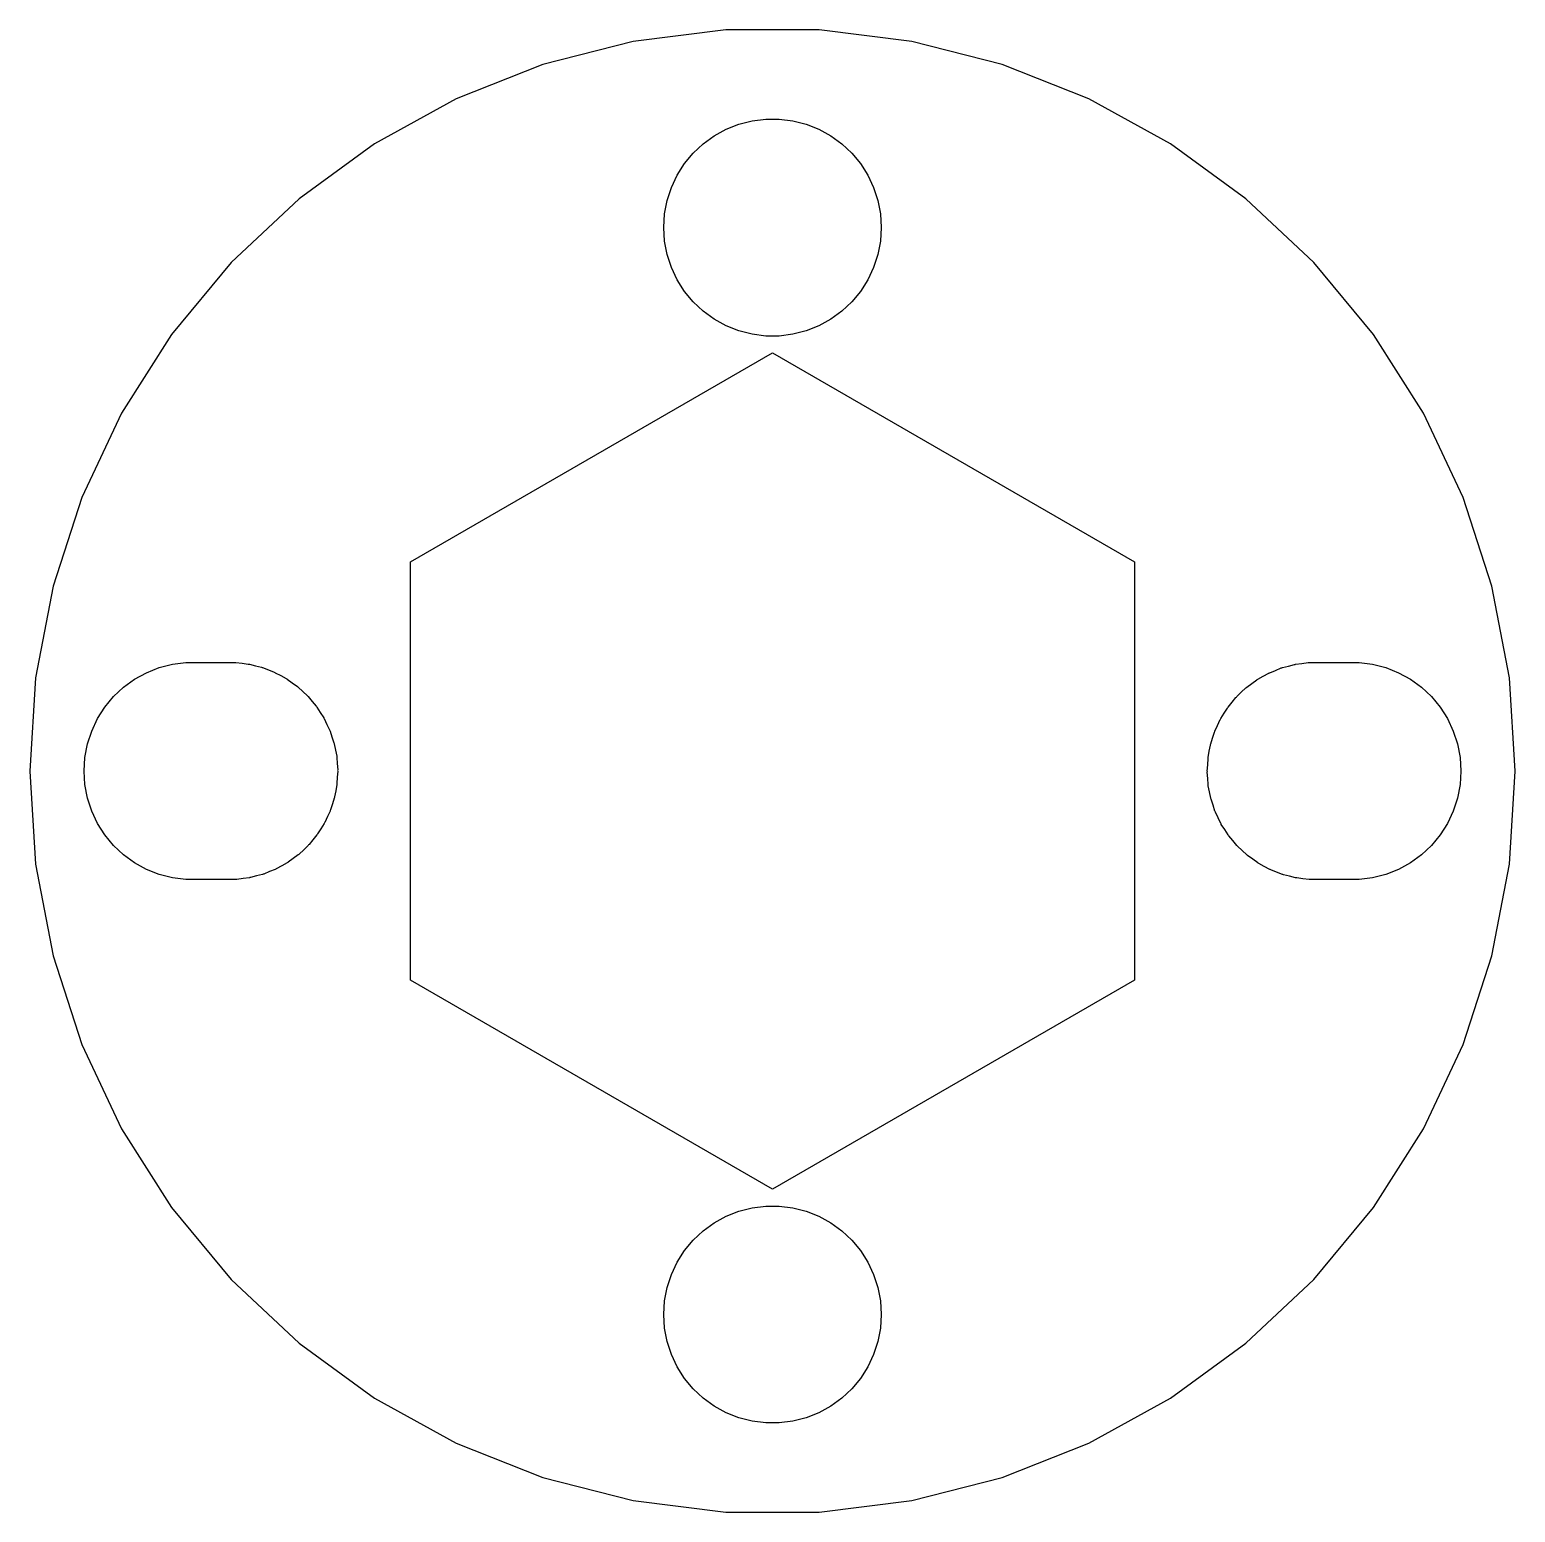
# Model space of a CAD drawing. Header units: metres. Extents: x -10 to 10, y -10 to 340.
# Drawn here: x -10.25 to 10.25, y 99.77 to 120.23 of the extents above; entities that cross this region are included whole.
import ezdxf

# ---------------------------------------------------------------- set-up
doc = ezdxf.new("R2010")
doc.units = ezdxf.units.M

msp = doc.modelspace()

# ---------------------------------------------------------------- linework, layer by layer
for p, q in [((-0.6436, 120.23), (-1.92065, 120.068)), ((0.6436, 120.23), (-0.6436, 120.23)), ((1.92065, 120.068), (0.6436, 120.23)), ((-1.92065, 120.068), (-3.16742, 119.748)), ((3.16742, 119.748), (1.92065, 120.068)), ((-3.16742, 119.748), (-4.36423, 119.274)), ((4.36423, 119.274), (3.16742, 119.748)), ((-4.36423, 119.274), (-5.49222, 118.654)), ((5.49222, 118.654), (4.36423, 119.274)), ((-0.638657, 118.857), (-0.463516, 118.927)), ((-0.463516, 118.927), (-0.281067, 118.973)), ((-0.281067, 118.973), (-0.094177, 118.997)), ((-0.094177, 118.997), (0.094177, 118.997)), ((0.094177, 118.997), (0.281067, 118.973)), ((0.281067, 118.973), (0.463516, 118.927)), ((0.463516, 118.927), (0.638657, 118.857)), ((-0.956131, 118.656), (-0.803726, 118.766)), ((-0.803726, 118.766), (-0.638657, 118.857)), ((0.638657, 118.857), (0.803726, 118.766)), ((0.803726, 118.766), (0.956131, 118.656)), ((-5.49222, 118.654), (-6.53358, 117.898)), ((-1.21352, 118.382), (-1.09344, 118.527)), ((-1.09344, 118.527), (-0.956131, 118.656)), ((0.956131, 118.656), (1.09344, 118.527)), ((1.09344, 118.527), (1.21352, 118.382)), ((6.53358, 117.898), (5.49222, 118.654)), ((-1.31445, 118.223), (-1.21352, 118.382)), ((1.21352, 118.382), (1.31445, 118.223)), ((-1.39465, 118.052), (-1.31445, 118.223)), ((1.31445, 118.223), (1.39465, 118.052)), ((-6.53358, 117.898), (-7.47192, 117.017)), ((-1.45287, 117.873), (-1.39465, 118.052)), ((1.39465, 118.052), (1.45287, 117.873)), ((7.47192, 117.017), (6.53358, 117.898)), ((-1.5, 117.5), (-1.48816, 117.688)), ((-1.48816, 117.688), (-1.45287, 117.873)), ((1.45287, 117.873), (1.48816, 117.688)), ((1.48816, 117.688), (1.5, 117.5)), ((-1.48816, 117.312), (-1.5, 117.5)), ((1.5, 117.5), (1.48816, 117.312)), ((-1.45287, 117.127), (-1.48816, 117.312)), ((1.48816, 117.312), (1.45287, 117.127)), ((-1.39465, 116.948), (-1.45287, 117.127)), ((1.45287, 117.127), (1.39465, 116.948)), ((-7.47192, 117.017), (-8.29242, 116.025)), ((-1.31445, 116.777), (-1.39465, 116.948)), ((1.39465, 116.948), (1.31445, 116.777)), ((8.29242, 116.025), (7.47192, 117.017)), ((-1.21352, 116.618), (-1.31445, 116.777)), ((1.31445, 116.777), (1.21352, 116.618)), ((-1.09344, 116.473), (-1.21352, 116.618)), ((-0.956131, 116.344), (-1.09344, 116.473)), ((1.09344, 116.473), (0.956131, 116.344)), ((1.21352, 116.618), (1.09344, 116.473)), ((-0.803726, 116.234), (-0.956131, 116.344)), ((0.956131, 116.344), (0.803726, 116.234)), ((-0.638657, 116.143), (-0.803726, 116.234)), ((-0.463516, 116.073), (-0.638657, 116.143)), ((-0.281067, 116.027), (-0.463516, 116.073)), ((0.463516, 116.073), (0.281067, 116.027)), ((0.638657, 116.143), (0.463516, 116.073)), ((0.803726, 116.234), (0.638657, 116.143)), ((-8.29242, 116.025), (-8.98213, 114.938)), ((-0.094177, 116.003), (-0.281067, 116.027)), ((0.094177, 116.003), (-0.094177, 116.003)), ((0.281067, 116.027), (0.094177, 116.003)), ((8.98213, 114.938), (8.29242, 116.025)), ((-4.99695, 112.885), (0, 115.77)), ((0, 115.77), (4.99695, 112.885)), ((-8.98213, 114.938), (-9.5302, 113.773)), ((9.5302, 113.773), (8.98213, 114.938)), ((-9.5302, 113.773), (-9.92796, 112.549)), ((9.92796, 112.549), (9.5302, 113.773)), ((-4.99695, 107.115), (-4.99695, 112.885)), ((4.99695, 112.885), (4.99695, 107.115)), ((-9.92796, 112.549), (-10.1692, 111.285)), ((10.1692, 111.285), (9.92796, 112.549)), ((-8.80373, 111.266), (-8.63866, 111.357)), ((-8.63866, 111.357), (-8.46352, 111.427)), ((-8.46352, 111.427), (-8.28107, 111.473)), ((-8.28107, 111.473), (-8.09418, 111.497)), ((-8.09418, 111.497), (-7.50784, 111.497)), ((-7.50784, 111.497), (-7.42149, 111.498)), ((-7.42149, 111.498), (-7.41368, 111.497)), ((-7.41368, 111.497), (-7.40581, 111.497)), ((-7.40581, 111.497), (-7.32011, 111.486)), ((-7.32011, 111.486), (-7.23436, 111.476)), ((-7.23436, 111.476), (-7.22673, 111.474)), ((-7.22673, 111.474), (-7.21892, 111.473)), ((-7.21892, 111.473), (-7.13528, 111.452)), ((-7.13528, 111.452), (-7.05144, 111.431)), ((-7.05144, 111.431), (-7.04408, 111.429)), ((-7.04408, 111.429), (-7.03647, 111.427)), ((-7.03647, 111.427), (-6.95621, 111.395)), ((-6.95621, 111.395), (-6.87556, 111.364)), ((-6.87556, 111.364), (-6.86864, 111.36)), ((-6.86864, 111.36), (-6.86133, 111.357)), ((-6.86133, 111.357), (-6.78569, 111.316)), ((-6.78569, 111.316), (-6.70956, 111.275)), ((6.7719, 111.308), (6.84715, 111.35)), ((6.84715, 111.35), (6.85443, 111.353)), ((6.85443, 111.353), (6.86133, 111.357)), ((6.86133, 111.357), (6.9416, 111.389)), ((6.9416, 111.389), (7.02156, 111.422)), ((7.02156, 111.422), (7.02914, 111.424)), ((7.02914, 111.424), (7.03647, 111.427)), ((7.03647, 111.427), (7.1201, 111.448)), ((7.1201, 111.448), (7.20351, 111.47)), ((7.20351, 111.47), (7.2113, 111.471)), ((7.2113, 111.471), (7.21892, 111.473)), ((7.21892, 111.473), (7.30457, 111.484)), ((7.30457, 111.484), (7.39014, 111.496)), ((7.39014, 111.496), (7.39801, 111.496)), ((7.39801, 111.496), (7.40581, 111.497)), ((7.40581, 111.497), (7.49214, 111.497)), ((7.49214, 111.497), (7.57849, 111.498)), ((7.57849, 111.498), (7.5863, 111.497)), ((7.5863, 111.497), (8.09418, 111.497)), ((8.09418, 111.497), (8.28107, 111.473)), ((8.28107, 111.473), (8.46352, 111.427)), ((8.46352, 111.427), (8.63866, 111.357)), ((8.63866, 111.357), (8.80373, 111.266)), ((-10.1692, 111.285), (-10.25, 110)), ((-9.09344, 111.027), (-8.95613, 111.156)), ((-8.95613, 111.156), (-8.80373, 111.266)), ((-6.70956, 111.275), (-6.70314, 111.27)), ((-6.70314, 111.27), (-6.69626, 111.266)), ((-6.69626, 111.266), (-6.62639, 111.216)), ((-6.62639, 111.216), (-6.55602, 111.166)), ((-6.55602, 111.166), (-6.55022, 111.16)), ((-6.55022, 111.16), (-6.54385, 111.156)), ((-6.54385, 111.156), (-6.48091, 111.097)), ((6.46948, 111.086), (6.5318, 111.146)), ((6.5318, 111.146), (6.53812, 111.15)), ((6.53812, 111.15), (6.54385, 111.156)), ((6.54385, 111.156), (6.61369, 111.206)), ((6.61369, 111.206), (6.68303, 111.258)), ((6.68303, 111.258), (6.6899, 111.262)), ((6.6899, 111.262), (6.69626, 111.266)), ((6.69626, 111.266), (6.7719, 111.308)), ((8.80373, 111.266), (8.95613, 111.156)), ((8.95613, 111.156), (9.09344, 111.027)), ((10.25, 110), (10.1692, 111.285)), ((-9.21352, 110.882), (-9.09344, 111.027)), ((-6.48091, 111.097), (-6.41736, 111.038)), ((-6.41736, 111.038), (-6.41228, 111.032)), ((-6.41228, 111.032), (-6.40654, 111.027)), ((-6.40654, 111.027), (-6.3515, 110.96)), ((-6.3515, 110.96), (-6.29576, 110.894)), ((6.28647, 110.882), (6.34151, 110.948)), ((6.34151, 110.948), (6.39584, 111.015)), ((6.39584, 111.015), (6.40152, 111.021)), ((6.40152, 111.021), (6.40654, 111.027)), ((6.40654, 111.027), (6.46948, 111.086)), ((9.09344, 111.027), (9.21352, 110.882)), ((-9.39465, 110.552), (-9.31445, 110.723)), ((-9.31445, 110.723), (-9.21352, 110.882)), ((-6.29576, 110.894), (-6.29149, 110.888)), ((-6.29149, 110.888), (-6.28647, 110.882)), ((-6.28647, 110.882), (-6.24017, 110.809)), ((-6.24017, 110.809), (-6.19318, 110.736)), ((-6.19318, 110.736), (-6.18976, 110.729)), ((-6.18976, 110.729), (-6.18553, 110.723)), ((-6.18553, 110.723), (-6.14876, 110.644)), ((6.14207, 110.63), (6.17804, 110.709)), ((6.17804, 110.709), (6.18217, 110.715)), ((6.18217, 110.715), (6.18553, 110.723)), ((6.18553, 110.723), (6.2318, 110.796)), ((6.2318, 110.796), (6.2773, 110.869)), ((6.2773, 110.869), (6.28226, 110.875)), ((6.28226, 110.875), (6.28647, 110.882)), ((9.21352, 110.882), (9.31445, 110.723)), ((9.31445, 110.723), (9.39465, 110.552)), ((-9.45287, 110.373), (-9.39465, 110.552)), ((-6.14876, 110.644), (-6.11119, 110.567)), ((-6.11119, 110.567), (-6.10867, 110.559)), ((-6.10867, 110.559), (-6.10533, 110.552)), ((-6.10533, 110.552), (-6.07864, 110.47)), ((6.07378, 110.455), (6.09962, 110.538)), ((6.09962, 110.538), (6.10291, 110.545)), ((6.10291, 110.545), (6.10533, 110.552)), ((6.10533, 110.552), (6.14207, 110.63)), ((9.39465, 110.552), (9.45287, 110.373)), ((-9.48816, 110.188), (-9.45287, 110.373)), ((-6.07864, 110.47), (-6.0511, 110.388)), ((-6.0511, 110.388), (-6.04955, 110.381)), ((-6.04955, 110.381), (-6.04712, 110.373)), ((-6.04712, 110.373), (-6.03093, 110.288)), ((6.028, 110.273), (6.04329, 110.358)), ((6.04329, 110.358), (6.04564, 110.365)), ((6.04564, 110.365), (6.04712, 110.373)), ((6.04712, 110.373), (6.07378, 110.455)), ((9.45287, 110.373), (9.48816, 110.188)), ((-9.5, 110), (-9.48816, 110.188)), ((-6.03093, 110.288), (-6.01387, 110.204)), ((-6.01387, 110.204), (-6.01329, 110.196)), ((-6.01329, 110.196), (-6.01183, 110.188)), ((-6.01183, 110.188), (-6.00639, 110.102)), ((-6.00639, 110.102), (-6.00008, 110.016)), ((6, 110), (6.00542, 110.086)), ((6.00542, 110.086), (6.00993, 110.172)), ((6.00993, 110.172), (6.01132, 110.18)), ((6.01132, 110.18), (6.01183, 110.188)), ((6.01183, 110.188), (6.028, 110.273)), ((9.48816, 110.188), (9.5, 110)), ((-10.25, 110), (-10.1692, 108.715)), ((-9.48816, 109.812), (-9.5, 110)), ((-6.00542, 109.914), (-6.00993, 109.828)), ((-6, 110), (-6.00542, 109.914)), ((-6.00008, 110.016), (-6.00049, 110.008)), ((-6.00049, 110.008), (-6, 110)), ((6.00049, 109.992), (6, 110)), ((6.00008, 109.984), (6.00049, 109.992)), ((6.00639, 109.898), (6.00008, 109.984)), ((6.01183, 109.812), (6.00639, 109.898)), ((9.5, 110), (9.48816, 109.812)), ((10.1692, 108.715), (10.25, 110)), ((-9.45287, 109.627), (-9.48816, 109.812)), ((-6.028, 109.727), (-6.04329, 109.642)), ((-6.01183, 109.812), (-6.028, 109.727)), ((-6.01132, 109.82), (-6.01183, 109.812)), ((-6.00993, 109.828), (-6.01132, 109.82)), ((6.01329, 109.804), (6.01183, 109.812)), ((6.01387, 109.796), (6.01329, 109.804)), ((6.03093, 109.712), (6.01387, 109.796)), ((6.04712, 109.627), (6.03093, 109.712)), ((9.48816, 109.812), (9.45287, 109.627)), ((-9.39465, 109.448), (-9.45287, 109.627)), ((-6.07378, 109.545), (-6.09962, 109.462)), ((-6.04712, 109.627), (-6.07378, 109.545)), ((-6.04564, 109.635), (-6.04712, 109.627)), ((-6.04329, 109.642), (-6.04564, 109.635)), ((6.04955, 109.619), (6.04712, 109.627)), ((6.0511, 109.612), (6.04955, 109.619)), ((6.07864, 109.53), (6.0511, 109.612)), ((6.10533, 109.448), (6.07864, 109.53)), ((9.45287, 109.627), (9.39465, 109.448)), ((-9.31445, 109.277), (-9.39465, 109.448)), ((-9.21352, 109.118), (-9.31445, 109.277)), ((-6.18553, 109.277), (-6.2318, 109.204)), ((-6.18217, 109.285), (-6.18553, 109.277)), ((-6.17804, 109.291), (-6.18217, 109.285)), ((-6.14207, 109.37), (-6.17804, 109.291)), ((-6.10533, 109.448), (-6.14207, 109.37)), ((-6.10291, 109.455), (-6.10533, 109.448)), ((-6.09962, 109.462), (-6.10291, 109.455)), ((6.10867, 109.441), (6.10533, 109.448)), ((6.11119, 109.433), (6.10867, 109.441)), ((6.14876, 109.356), (6.11119, 109.433)), ((6.18553, 109.277), (6.14876, 109.356)), ((6.18976, 109.271), (6.18553, 109.277)), ((6.19318, 109.264), (6.18976, 109.271)), ((9.31445, 109.277), (9.21352, 109.118)), ((9.39465, 109.448), (9.31445, 109.277)), ((-9.09344, 108.973), (-9.21352, 109.118)), ((-6.28647, 109.118), (-6.34151, 109.052)), ((-6.28226, 109.125), (-6.28647, 109.118)), ((-6.2773, 109.131), (-6.28226, 109.125)), ((-6.2318, 109.204), (-6.2773, 109.131)), ((6.24017, 109.191), (6.19318, 109.264)), ((6.28647, 109.118), (6.24017, 109.191)), ((6.29149, 109.112), (6.28647, 109.118)), ((6.29576, 109.106), (6.29149, 109.112)), ((6.3515, 109.04), (6.29576, 109.106)), ((9.21352, 109.118), (9.09344, 108.973)), ((-8.95613, 108.844), (-9.09344, 108.973)), ((-6.46948, 108.914), (-6.5318, 108.854)), ((-6.40654, 108.973), (-6.46948, 108.914)), ((-6.40152, 108.979), (-6.40654, 108.973)), ((-6.39584, 108.985), (-6.40152, 108.979)), ((-6.34151, 109.052), (-6.39584, 108.985)), ((6.40654, 108.973), (6.3515, 109.04)), ((6.41228, 108.968), (6.40654, 108.973)), ((6.41736, 108.962), (6.41228, 108.968)), ((6.48091, 108.903), (6.41736, 108.962)), ((6.54385, 108.844), (6.48091, 108.903)), ((9.09344, 108.973), (8.95613, 108.844)), ((-10.1692, 108.715), (-9.92796, 107.451)), ((-8.80373, 108.734), (-8.95613, 108.844)), ((-8.63866, 108.643), (-8.80373, 108.734)), ((-6.84715, 108.65), (-6.85443, 108.647)), ((-6.7719, 108.692), (-6.84715, 108.65)), ((-6.69626, 108.734), (-6.7719, 108.692)), ((-6.6899, 108.738), (-6.69626, 108.734)), ((-6.68303, 108.742), (-6.6899, 108.738)), ((-6.61369, 108.794), (-6.68303, 108.742)), ((-6.54385, 108.844), (-6.61369, 108.794)), ((-6.53812, 108.85), (-6.54385, 108.844)), ((-6.5318, 108.854), (-6.53812, 108.85)), ((6.55022, 108.84), (6.54385, 108.844)), ((6.55602, 108.834), (6.55022, 108.84)), ((6.62639, 108.784), (6.55602, 108.834)), ((6.69626, 108.734), (6.62639, 108.784)), ((6.70314, 108.73), (6.69626, 108.734)), ((6.70956, 108.725), (6.70314, 108.73)), ((6.78569, 108.684), (6.70956, 108.725)), ((6.86133, 108.643), (6.78569, 108.684)), ((8.80373, 108.734), (8.63866, 108.643)), ((8.95613, 108.844), (8.80373, 108.734)), ((9.92796, 107.451), (10.1692, 108.715)), ((-8.46352, 108.573), (-8.63866, 108.643)), ((-8.28107, 108.527), (-8.46352, 108.573)), ((-8.09418, 108.503), (-8.28107, 108.527)), ((-7.5863, 108.503), (-8.09418, 108.503)), ((-7.57849, 108.502), (-7.5863, 108.503)), ((-7.49214, 108.503), (-7.57849, 108.502)), ((-7.40581, 108.503), (-7.49214, 108.503)), ((-7.39801, 108.504), (-7.40581, 108.503)), ((-7.39014, 108.504), (-7.39801, 108.504)), ((-7.30457, 108.516), (-7.39014, 108.504)), ((-7.21892, 108.527), (-7.30457, 108.516)), ((-7.2113, 108.529), (-7.21892, 108.527)), ((-7.20351, 108.53), (-7.2113, 108.529)), ((-7.1201, 108.552), (-7.20351, 108.53)), ((-7.03647, 108.573), (-7.1201, 108.552)), ((-7.02914, 108.576), (-7.03647, 108.573)), ((-7.02156, 108.578), (-7.02914, 108.576)), ((-6.9416, 108.611), (-7.02156, 108.578)), ((-6.86133, 108.643), (-6.9416, 108.611)), ((-6.85443, 108.647), (-6.86133, 108.643)), ((6.86864, 108.64), (6.86133, 108.643)), ((6.87556, 108.636), (6.86864, 108.64)), ((6.95621, 108.605), (6.87556, 108.636)), ((7.03647, 108.573), (6.95621, 108.605)), ((7.04408, 108.571), (7.03647, 108.573)), ((7.05144, 108.569), (7.04408, 108.571)), ((7.13528, 108.548), (7.05144, 108.569)), ((7.21892, 108.527), (7.13528, 108.548)), ((7.22673, 108.526), (7.21892, 108.527)), ((7.23436, 108.524), (7.22673, 108.526)), ((7.32011, 108.514), (7.23436, 108.524)), ((7.40581, 108.503), (7.32011, 108.514)), ((7.41368, 108.503), (7.40581, 108.503)), ((7.42149, 108.502), (7.41368, 108.503)), ((7.50784, 108.503), (7.42149, 108.502)), ((8.09418, 108.503), (7.50784, 108.503)), ((8.28107, 108.527), (8.09418, 108.503)), ((8.46352, 108.573), (8.28107, 108.527)), ((8.63866, 108.643), (8.46352, 108.573)), ((-9.92796, 107.451), (-9.5302, 106.227)), ((9.5302, 106.227), (9.92796, 107.451)), ((0, 104.23), (-4.99695, 107.115)), ((4.99695, 107.115), (0, 104.23)), ((-9.5302, 106.227), (-8.98213, 105.062)), ((8.98213, 105.062), (9.5302, 106.227)), ((-8.98213, 105.062), (-8.29242, 103.975)), ((8.29242, 103.975), (8.98213, 105.062)), ((-8.29242, 103.975), (-7.47192, 102.983)), ((-0.463516, 103.927), (-0.281067, 103.973)), ((-0.281067, 103.973), (-0.094177, 103.997)), ((-0.094177, 103.997), (0.094177, 103.997)), ((0.094177, 103.997), (0.281067, 103.973)), ((0.281067, 103.973), (0.463516, 103.927)), ((7.47192, 102.983), (8.29242, 103.975)), ((-0.956131, 103.656), (-0.803726, 103.766)), ((-0.803726, 103.766), (-0.638657, 103.857)), ((-0.638657, 103.857), (-0.463516, 103.927)), ((0.463516, 103.927), (0.638657, 103.857)), ((0.638657, 103.857), (0.803726, 103.766)), ((0.803726, 103.766), (0.956131, 103.656)), ((-1.21352, 103.382), (-1.09344, 103.527)), ((-1.09344, 103.527), (-0.956131, 103.656)), ((0.956131, 103.656), (1.09344, 103.527)), ((1.09344, 103.527), (1.21352, 103.382)), ((-1.31445, 103.223), (-1.21352, 103.382)), ((1.21352, 103.382), (1.31445, 103.223)), ((-1.39465, 103.052), (-1.31445, 103.223)), ((1.31445, 103.223), (1.39465, 103.052)), ((-7.47192, 102.983), (-6.53358, 102.102)), ((-1.45287, 102.873), (-1.39465, 103.052)), ((1.39465, 103.052), (1.45287, 102.873)), ((6.53358, 102.102), (7.47192, 102.983)), ((-1.48816, 102.688), (-1.45287, 102.873)), ((1.45287, 102.873), (1.48816, 102.688)), ((-1.5, 102.5), (-1.48816, 102.688)), ((-1.48816, 102.312), (-1.5, 102.5)), ((1.48816, 102.688), (1.5, 102.5)), ((1.5, 102.5), (1.48816, 102.312)), ((-1.45287, 102.127), (-1.48816, 102.312)), ((1.48816, 102.312), (1.45287, 102.127)), ((-6.53358, 102.102), (-5.49222, 101.346)), ((-1.39465, 101.948), (-1.45287, 102.127)), ((1.45287, 102.127), (1.39465, 101.948)), ((5.49222, 101.346), (6.53358, 102.102)), ((-1.31445, 101.777), (-1.39465, 101.948)), ((1.39465, 101.948), (1.31445, 101.777)), ((-1.21352, 101.618), (-1.31445, 101.777)), ((1.31445, 101.777), (1.21352, 101.618)), ((-1.09344, 101.473), (-1.21352, 101.618)), ((1.21352, 101.618), (1.09344, 101.473)), ((-5.49222, 101.346), (-4.36423, 100.726)), ((-0.956131, 101.344), (-1.09344, 101.473)), ((-0.803726, 101.234), (-0.956131, 101.344)), ((0.956131, 101.344), (0.803726, 101.234)), ((1.09344, 101.473), (0.956131, 101.344)), ((4.36423, 100.726), (5.49222, 101.346)), ((-0.638657, 101.143), (-0.803726, 101.234)), ((-0.463516, 101.073), (-0.638657, 101.143)), ((-0.281067, 101.027), (-0.463516, 101.073)), ((0.463516, 101.073), (0.281067, 101.027)), ((0.638657, 101.143), (0.463516, 101.073)), ((0.803726, 101.234), (0.638657, 101.143)), ((-0.094177, 101.003), (-0.281067, 101.027)), ((0.094177, 101.003), (-0.094177, 101.003)), ((0.281067, 101.027), (0.094177, 101.003)), ((-4.36423, 100.726), (-3.16742, 100.252)), ((3.16742, 100.252), (4.36423, 100.726)), ((-3.16742, 100.252), (-1.92065, 99.9316)), ((1.92065, 99.9316), (3.16742, 100.252)), ((-1.92065, 99.9316), (-0.6436, 99.7702)), ((0.6436, 99.7702), (1.92065, 99.9316)), ((-0.6436, 99.7702), (0.6436, 99.7702))]:
    msp.add_line(p, q)

doc.saveas('drawing.dxf')
